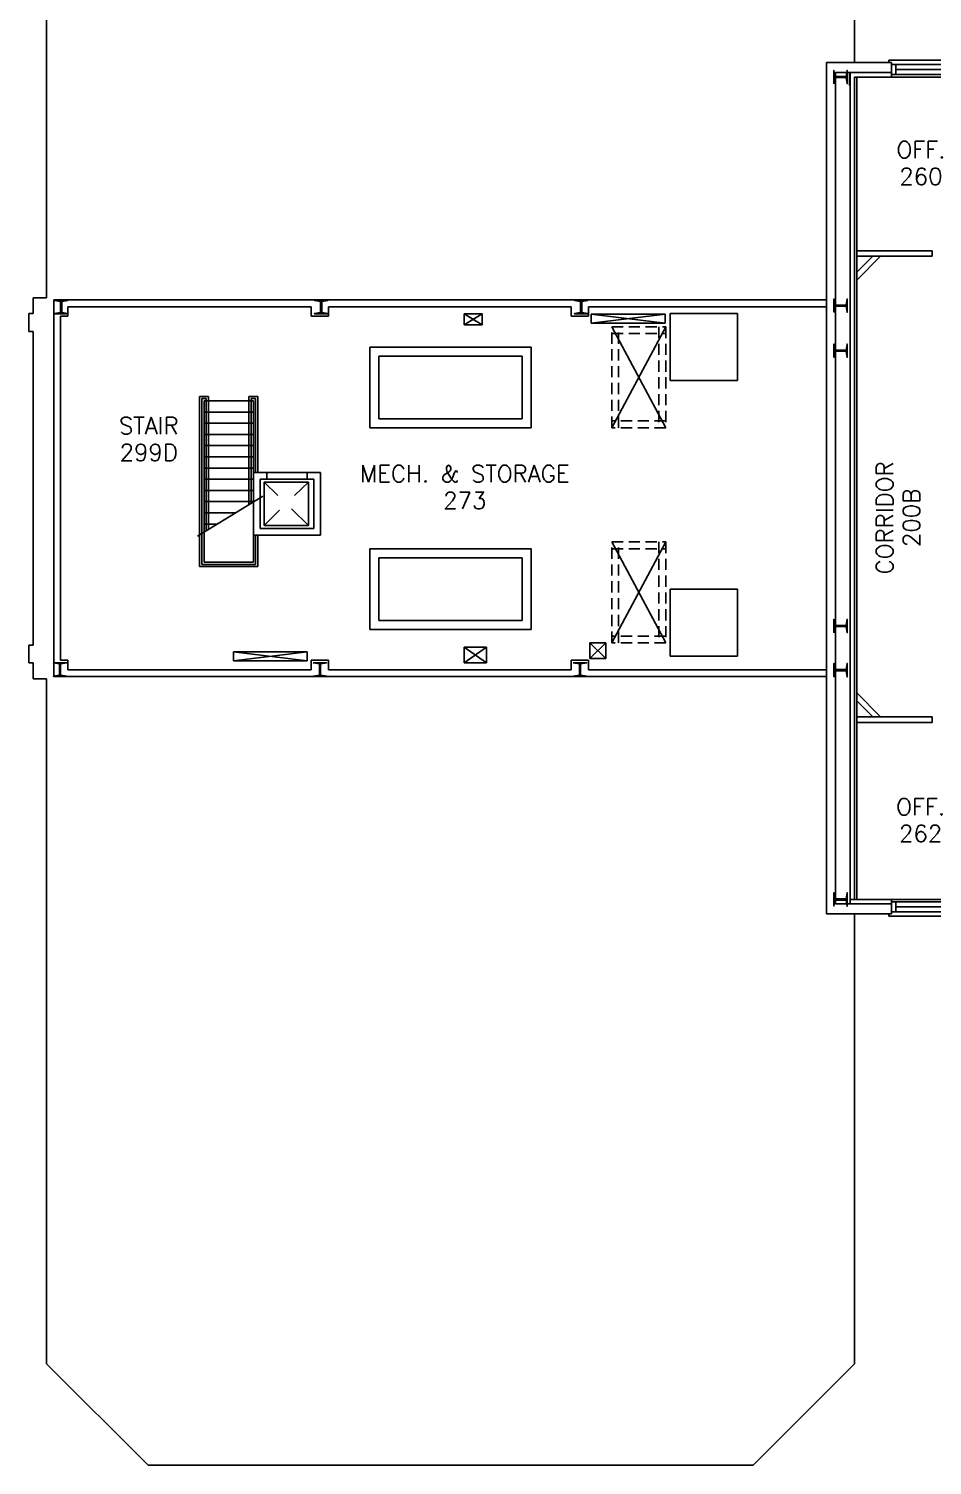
# Model space of a CAD drawing. Extents: x 481 to 2868, y 95 to 2621.
# Drawn here: x 481 to 1288, y 486 to 1768 of the extents above; entities that cross this region are included whole.
import ezdxf
from ezdxf.enums import TextEntityAlignment as Align

# ---------------------------------------------------------------- set-up
doc = ezdxf.new("R2010")
doc.units = 0
doc.header["$LTSCALE"] = 40
doc.header["$MEASUREMENT"] = 0
doc.linetypes.add('HIDDEN', pattern=[0.375, 0.25, -0.125])
for name, color, linetype in [('A-AREA-IDEN', 3, 'CONTINUOUS'), ('A-FLOR-ELTR', 7, 'CONTINUOUS'), ('A-FLOR-STRS', 7, 'CONTINUOUS'), ('A-GLAZ', 2, 'CONTINUOUS'), ('A-STRS-RAIL', 7, 'CONTINUOUS'), ('A-WALL', 2, 'CONTINUOUS'), ('S-COLS', 3, 'CONTINUOUS')]:
    doc.layers.add(name, color=color, linetype=linetype)
doc.styles.add('SIMPLEX', font='simplex', dxfattribs={"height": 23})

# ---------------------------------------------------------------- blocks, each defined once
blk = doc.blocks.new('Q')
at = {"layer": 'A-STRS-RAIL', "style": 'SIMPLEX'}
for tag, p in [('ROOM', (2, 4)), ('NUMBER', (2, -15.1))]:
    blk.add_attdef(tag, text='', height=12, dxfattribs=at).set_placement(p, align=Align.CENTER)
blk = doc.blocks.new('WDO')
at = {"layer": 'A-GLAZ'}
for p, q in [((2681.4, 408.1), (2681.4, 462.1)), ((2683.6, 408.1), (2683.6, 462.1)), ((2692.6, 408.1), (2692.6, 462.1)), ((2696.3, 464.4), (2694.4, 464.4)), ((2696.3, 405.8), (2696.3, 464.4)), ((2683.6, 458.1), (2692.6, 458.1)), ((2688.1, 412.1), (2688.1, 458.1)), ((2683.6, 412.1), (2692.6, 412.1)), ((2694.4, 405.8), (2696.3, 405.8))]:
    blk.add_line(p, q, dxfattribs=at)
at = {"layer": 'A-WALL'}
for p, q in [((2681.4, 462.1), (2694.4, 462.1)), ((2681.4, 408.1), (2694.4, 408.1))]:
    blk.add_line(p, q, dxfattribs=at)

msp = doc.modelspace()

# ---------------------------------------------------------------- linework, layer by layer
at = {"layer": 'A-FLOR-ELTR'}
for p, q in [((691.37411, 1363.43443), (730.99213, 1363.43443)), ((703.6199, 1351.48593), (691.37411, 1363.43443)), ((691.37411, 1324.77824), (691.37411, 1363.43443)), ((718.59382, 1351.33713), (730.99213, 1363.43443)), ((730.99213, 1363.43443), (730.99213, 1324.77824)), ((691.37411, 1324.77824), (705.22755, 1338.29536)), ((730.99213, 1324.77824), (715.87572, 1339.52766)), ((730.99213, 1324.77824), (691.37411, 1324.77824))]:
    msp.add_line(p, q, dxfattribs=at)
at = {"layer": 'A-FLOR-STRS', "color": 7, "linetype": 'CONTINUOUS'}
for p, q in [((637.89123, 1435.96574), (681.89123, 1435.96574)), ((637.89123, 1425.96574), (681.89123, 1425.96574)), ((637.89123, 1415.96574), (681.89123, 1415.96574)), ((637.89123, 1405.96574), (681.89123, 1405.96574)), ((637.89123, 1395.96574), (681.89123, 1395.96574)), ((637.89123, 1385.96574), (681.89123, 1385.96574)), ((637.89123, 1375.96574), (681.89123, 1375.96574)), ((637.89123, 1365.96574), (681.89123, 1365.96574)), ((637.89123, 1355.96574), (681.89123, 1355.96574)), ((637.89123, 1345.96574), (681.89123, 1345.96574)), ((637.89123, 1335.96574), (665.75695, 1335.96574))]:
    msp.add_line(p, q, dxfattribs=at)
at = {"layer": 'A-FLOR-STRS'}
msp.add_line((631.88537, 1315.29933), (690.38674, 1350.99336), dxfattribs=at)
at = {"layer": 'A-STRS-RAIL'}
for p, q in [((633.89123, 1287.96574), (633.89123, 1439.96574)), ((635.89123, 1289.96574), (635.89123, 1437.96574)), ((639.89123, 1320.18403), (639.89123, 1437.96574)), ((641.89123, 1321.40431), (641.89123, 1439.96574)), ((677.89123, 1343.36935), (677.89123, 1439.96574)), ((679.89123, 1344.58962), (679.89123, 1437.96574)), ((683.89123, 1371.96574), (683.89123, 1437.96574)), ((685.89123, 1371.96574), (685.89123, 1439.96574)), ((637.89123, 1291.96574), (637.89123, 1435.96574)), ((681.89123, 1291.96574), (681.89123, 1435.96574)), ((683.89123, 1289.96574), (683.89123, 1315.96574)), ((685.89123, 1287.96574), (685.89123, 1315.96574))]:
    msp.add_line(p, q, dxfattribs=at)
at = {"layer": 'A-STRS-RAIL', "linetype": 'CONTINUOUS'}
for p, q in [((633.89123, 1439.96574), (641.89123, 1439.96574)), ((635.89123, 1437.96574), (639.89123, 1437.96574)), ((677.89123, 1439.96574), (685.89123, 1439.96574)), ((679.89123, 1437.96574), (683.89123, 1437.96574)), ((637.89123, 1325.96574), (649.36727, 1325.96574)), ((633.89123, 1287.96574), (685.89123, 1287.96574)), ((635.89123, 1289.96574), (683.89123, 1289.96574)), ((637.89123, 1291.96574), (681.89123, 1291.96574))]:
    msp.add_line(p, q, dxfattribs=at)
at = {"layer": 'A-WALL'}
for p, q in [((497.39123, 1527.96574), (497.39123, 2139.56086)), ((1218.39123, 1737.96574), (1218.39123, 2139.56086)), ((1193.39123, 1737.96574), (1193.39123, 977.96574)), ((1193.39123, 1737.96574), (1251.39123, 1737.96574)), ((1201.39123, 1728.96574), (1201.39123, 986.96574)), ((1201.39123, 1728.96574), (1251.39123, 1728.96574)), ((1213.89123, 1717.46574), (1213.89123, 1728.96574)), ((1214.39123, 1728.96574), (1214.39123, 986.96574)), ((1218.39123, 1724.96574), (1218.39123, 990.96574)), ((1218.39123, 1724.96574), (1251.39123, 1724.96574)), ((1220.39123, 1724.96574), (1220.39123, 990.96574)), ((1287.78136, 1564.96574), (1220.35488, 1564.96574)), ((1287.78136, 1569.96574), (1220.39123, 1569.96574)), ((1220.39123, 1550.70336), (1234.6536, 1564.96574)), ((1220.39123, 1543.63229), (1241.72467, 1564.96574)), ((1287.78136, 1569.96574), (1287.78136, 1564.96574)), ((497.39123, 1527.96574), (485.39123, 1527.96574)), ((485.39123, 1527.96574), (485.39123, 1513.96574)), ((485.39123, 1513.96574), (481.39123, 1513.96574)), ((481.39123, 1513.96574), (481.39123, 1497.96574)), ((516.24025, 1519.96574), (516.24025, 1511.56502)), ((733.46054, 1511.56502), (733.46054, 1519.96574)), ((749.01154, 1519.96574), (749.01154, 1511.56502)), ((870, 1503.69703), (870, 1513.69703)), ((870, 1513.69703), (886, 1513.69703)), ((886, 1503.69703), (870, 1513.69703)), ((870, 1503.69703), (886, 1513.69703)), ((886, 1513.69703), (886, 1503.69703)), ((965.46054, 1511.56502), (965.46054, 1519.96574)), ((981.01154, 1519.96574), (981.01154, 1511.56502)), ((1049.28914, 1513.25162), (983.28914, 1513.25162)), ((1049.28914, 1505.25162), (983.28914, 1513.25162)), ((1049.28914, 1513.25162), (983.28914, 1505.25162)), ((983.28914, 1513.25162), (983.28914, 1505.25162)), ((1049.28914, 1505.25162), (1049.28914, 1513.25162)), ((1054, 1514), (1114, 1514)), ((1054, 1454), (1054, 1514)), ((1114, 1514), (1114, 1454)), ((516.24025, 1511.56502), (509.89123, 1511.56502)), ((749.01154, 1511.56502), (733.46054, 1511.56502)), ((886, 1503.69703), (870, 1503.69703)), ((981.01154, 1511.56502), (965.46054, 1511.56502)), ((983.28914, 1505.25162), (1049.28914, 1505.25162)), ((1049.89123, 1411.96574), (1001.89123, 1501.96574)), ((1001.89123, 1411.96574), (1049.89123, 1501.96574)), ((481.39123, 1497.96574), (485.39123, 1497.96574)), ((485.39123, 1217.96574), (485.39123, 1497.96574)), ((1114, 1454), (1054, 1454)), ((693.89123, 1365.96574), (693.89123, 1371.96574)), ((729.89123, 1365.96574), (729.89123, 1371.96574)), ((741.89123, 1315.96574), (741.89123, 1371.96574)), ((687.89123, 1321.96574), (687.89123, 1365.96574)), ((735.89123, 1321.96574), (735.89123, 1365.96574)), ((1001.89123, 1219.96574), (1049.89123, 1309.96574)), ((1049.89123, 1219.96574), (1001.89123, 1309.96574)), ((1054, 1268), (1114, 1268)), ((1054, 1208), (1054, 1268)), ((1114, 1268), (1114, 1208)), ((982.31276, 1219.85081), (996.31276, 1219.85081)), ((996.31276, 1205.85081), (982.31276, 1219.85081)), ((982.31276, 1205.85081), (996.31276, 1219.85081)), ((982.31276, 1205.85081), (982.31276, 1219.85081)), ((996.31276, 1219.85081), (996.31276, 1205.85081)), ((481.39123, 1217.96574), (485.39123, 1217.96574)), ((481.39123, 1201.96574), (481.39123, 1217.96574)), ((730, 1212), (664, 1204)), ((730, 1204), (664, 1212)), ((730, 1212), (664, 1212)), ((664, 1212), (664, 1204)), ((730, 1204), (730, 1212)), ((870, 1202), (890, 1216)), ((890, 1202), (870, 1216)), ((870, 1216), (890, 1216)), ((870, 1202), (870, 1216)), ((890, 1216), (890, 1202)), ((996.31276, 1205.85081), (982.31276, 1205.85081)), ((1114, 1208), (1054, 1208)), ((485.39123, 1201.96574), (481.39123, 1201.96574)), ((485.39123, 1187.96574), (485.39123, 1201.96574)), ((516.24025, 1204.36646), (509.89123, 1204.36646)), ((516.24025, 1195.96574), (516.24025, 1204.36646)), ((664, 1204), (730, 1204)), ((749.01154, 1204.36646), (733.46054, 1204.36646)), ((733.46054, 1204.36646), (733.46054, 1195.96574)), ((749.01154, 1195.96574), (749.01154, 1204.36646)), ((890, 1202), (870, 1202)), ((981.01154, 1204.36646), (965.46054, 1204.36646)), ((965.46054, 1204.36646), (965.46054, 1195.96574)), ((981.01154, 1195.96574), (981.01154, 1204.36646)), ((497.39123, 1187.96574), (485.39123, 1187.96574)), ((497.39123, 1187.96574), (497.39123, 576.37062)), ((1220.39123, 1175.29918), (1241.72467, 1153.96574)), ((1220.39123, 1168.22811), (1234.6536, 1153.96574)), ((1287.78136, 1153.96574), (1220.35488, 1153.96574)), ((1287.78136, 1148.96574), (1287.78136, 1153.96574)), ((1287.78136, 1148.96574), (1220.39123, 1148.96574)), ((1214.39123, 990.96574), (1251.39123, 990.96574)), ((1193.39123, 977.96574), (1251.39123, 977.96574)), ((1201.39123, 986.96574), (1251.39123, 986.96574)), ((1218.39123, 977.96574), (1218.39123, 576.37062)), ((587.86962, 485.89223), (497.39123, 576.37062)), ((1127.91284, 485.89223), (1218.39123, 576.37062)), ((857.89123, 485.89223), (587.86962, 485.89223)), ((857.89123, 485.89223), (1127.91284, 485.89223))]:
    msp.add_line(p, q, dxfattribs=at)
at = {"layer": 'A-WALL', "linetype": 'CONTINUOUS'}
for p, q in [((503.89123, 1189.96574), (503.89123, 1525.96574)), ((503.89123, 1525.96574), (1193.39123, 1525.96574)), ((516.24025, 1519.96574), (733.46054, 1519.96574)), ((749.01154, 1519.96574), (965.46054, 1519.96574)), ((981.01154, 1519.96574), (1193.39123, 1519.96574)), ((509.89123, 1204.36646), (509.89123, 1511.56502)), ((785.89123, 1411.96574), (785.89123, 1483.96574)), ((785.89123, 1483.96574), (929.89123, 1483.96574)), ((793.89123, 1419.96574), (793.89123, 1475.96574)), ((793.89123, 1475.96574), (921.89123, 1475.96574)), ((921.89123, 1419.96574), (921.89123, 1475.96574)), ((929.89123, 1411.96574), (929.89123, 1483.96574)), ((785.89123, 1411.96574), (929.89123, 1411.96574)), ((793.89123, 1419.96574), (921.89123, 1419.96574)), ((681.89123, 1371.96574), (681.89123, 1315.96574)), ((681.89123, 1371.96574), (741.89123, 1371.96574)), ((687.89123, 1365.96574), (735.89123, 1365.96574)), ((687.89123, 1321.96574), (735.89123, 1321.96574)), ((681.89123, 1315.96574), (741.89123, 1315.96574)), ((785.89123, 1303.96574), (929.89123, 1303.96574)), ((785.89123, 1231.96574), (785.89123, 1303.96574)), ((793.89123, 1295.96574), (921.89123, 1295.96574)), ((793.89123, 1239.96574), (793.89123, 1295.96574)), ((921.89123, 1239.96574), (921.89123, 1295.96574)), ((929.89123, 1231.96574), (929.89123, 1303.96574)), ((785.89123, 1231.96574), (929.89123, 1231.96574)), ((793.89123, 1239.96574), (921.89123, 1239.96574)), ((516.24025, 1195.96574), (733.46054, 1195.96574)), ((749.01154, 1195.96574), (965.46054, 1195.96574)), ((981.01154, 1195.96574), (1193.39123, 1195.96574)), ((503.89123, 1189.96574), (1193.39123, 1189.96574))]:
    msp.add_line(p, q, dxfattribs=at)
at = {"layer": 'A-WALL', "linetype": 'HIDDEN'}
for p, q in [((1001.89123, 1411.96574), (1001.89123, 1501.96574)), ((1001.89123, 1501.96574), (1049.89123, 1501.96574)), ((1007.89123, 1411.96574), (1007.89123, 1501.96574)), ((1043.89123, 1501.96574), (1043.89123, 1411.96574)), ((1049.89123, 1501.96574), (1049.89123, 1411.96574)), ((1001.89123, 1495.96574), (1049.89123, 1495.96574)), ((1049.89123, 1417.96574), (1001.89123, 1417.96574)), ((1049.89123, 1411.96574), (1001.89123, 1411.96574)), ((1001.89123, 1219.96574), (1001.89123, 1309.96574)), ((1001.89123, 1309.96574), (1049.89123, 1309.96574)), ((1007.89123, 1219.96574), (1007.89123, 1309.96574)), ((1043.89123, 1309.96574), (1043.89123, 1219.96574)), ((1049.89123, 1309.96574), (1049.89123, 1219.96574)), ((1001.89123, 1303.96574), (1049.89123, 1303.96574)), ((1049.89123, 1225.96574), (1001.89123, 1225.96574)), ((1049.89123, 1219.96574), (1001.89123, 1219.96574))]:
    msp.add_line(p, q, dxfattribs=at)
at = {"layer": 'S-COLS'}
for points in [[(1199.89123, 1718.90958), (1199.93927, 1718.90958, 0.3666293647), (1199.98036, 1718.9444), (1200.88543, 1724.37476, -0.3666293647), (1200.92653, 1724.40958), (1210.85593, 1724.40958, -0.3666293647), (1210.89703, 1724.37476), (1211.80209, 1718.9444, 0.3666293647), (1211.84319, 1718.90958), (1211.89123, 1718.90958), (1211.89123, 1730.90958), (1211.84319, 1730.90958, 0.3666293647), (1211.80209, 1730.87476), (1210.89703, 1725.4444, -0.3666293647), (1210.85593, 1725.40958), (1200.92653, 1725.40958, -0.3666293647), (1200.88543, 1725.4444), (1199.98036, 1730.87476, 0.3666293647), (1199.93927, 1730.90958), (1199.89123, 1730.90958)], [(1199.89123, 1514.9649), (1199.93927, 1514.9649, 0.3666293647), (1199.98036, 1514.99971), (1200.88543, 1520.43008, -0.3666293647), (1200.92653, 1520.4649), (1210.85593, 1520.4649, -0.3666293647), (1210.89703, 1520.43008), (1211.80209, 1514.99971, 0.3666293647), (1211.84319, 1514.9649), (1211.89123, 1514.9649), (1211.89123, 1526.9649), (1211.84319, 1526.9649, 0.3666293647), (1211.80209, 1526.93008), (1210.89703, 1521.49971, -0.3666293647), (1210.85593, 1521.4649), (1200.92653, 1521.4649, -0.3666293647), (1200.88543, 1521.49971), (1199.98036, 1526.93008, 0.3666293647), (1199.93927, 1526.9649), (1199.89123, 1526.9649)], [(516.39123, 1513.6876), (516.39123, 1513.73564, 0.3666293647), (516.35641, 1513.77674), (510.92605, 1514.6818, -0.3666293647), (510.89123, 1514.7229), (510.89123, 1524.6523, -0.3666293647), (510.92605, 1524.6934), (516.35641, 1525.59847, 0.3666293647), (516.39123, 1525.63957), (516.39123, 1525.6876), (504.39123, 1525.6876), (504.39123, 1525.63957, 0.3666293647), (504.42605, 1525.59847), (509.85641, 1524.6934, -0.3666293647), (509.89123, 1524.6523), (509.89123, 1514.7229, -0.3666293647), (509.85641, 1514.6818), (504.42605, 1513.77674, 0.3666293647), (504.39123, 1513.73564), (504.39123, 1513.6876)], [(748.39123, 1513.6876), (748.39123, 1513.73564, 0.3666293647), (748.35641, 1513.77674), (742.92605, 1514.6818, -0.3666293647), (742.89123, 1514.7229), (742.89123, 1524.6523, -0.3666293647), (742.92605, 1524.6934), (748.35641, 1525.59847, 0.3666293647), (748.39123, 1525.63957), (748.39123, 1525.6876), (736.39123, 1525.6876), (736.39123, 1525.63957, 0.3666293647), (736.42605, 1525.59847), (741.85641, 1524.6934, -0.3666293647), (741.89123, 1524.6523), (741.89123, 1514.7229, -0.3666293647), (741.85641, 1514.6818), (736.42605, 1513.77674, 0.3666293647), (736.39123, 1513.73564), (736.39123, 1513.6876)], [(980.39123, 1513.6876), (980.39123, 1513.73564, 0.3666293647), (980.35641, 1513.77674), (974.92605, 1514.6818, -0.3666293647), (974.89123, 1514.7229), (974.89123, 1524.6523, -0.3666293647), (974.92605, 1524.6934), (980.35641, 1525.59847, 0.3666293647), (980.39123, 1525.63957), (980.39123, 1525.6876), (968.39123, 1525.6876), (968.39123, 1525.63957, 0.3666293647), (968.42605, 1525.59847), (973.85641, 1524.6934, -0.3666293647), (973.89123, 1524.6523), (973.89123, 1514.7229, -0.3666293647), (973.85641, 1514.6818), (968.42605, 1513.77674, 0.3666293647), (968.39123, 1513.73564), (968.39123, 1513.6876)], [(1199.89123, 1474.67953), (1199.93927, 1474.67953, 0.3666293647), (1199.98036, 1474.71434), (1200.88543, 1480.14471, -0.3666293647), (1200.92653, 1480.17953), (1210.85593, 1480.17953, -0.3666293647), (1210.89703, 1480.14471), (1211.80209, 1474.71434, 0.3666293647), (1211.84319, 1474.67953), (1211.89123, 1474.67953), (1211.89123, 1486.67953), (1211.84319, 1486.67953, 0.3666293647), (1211.80209, 1486.64471), (1210.89703, 1481.21434, -0.3666293647), (1210.85593, 1481.17953), (1200.92653, 1481.17953, -0.3666293647), (1200.88543, 1481.21434), (1199.98036, 1486.64471, 0.3666293647), (1199.93927, 1486.67953), (1199.89123, 1486.67953)], [(1199.89123, 1228.9684), (1199.93927, 1228.9684, 0.3666293647), (1199.98036, 1229.00321), (1200.88543, 1234.43358, -0.3666293647), (1200.92653, 1234.4684), (1210.85593, 1234.4684, -0.3666293647), (1210.89703, 1234.43358), (1211.80209, 1229.00321, 0.3666293647), (1211.84319, 1228.9684), (1211.89123, 1228.9684), (1211.89123, 1240.9684), (1211.84319, 1240.9684, 0.3666293647), (1211.80209, 1240.93358), (1210.89703, 1235.50321, -0.3666293647), (1210.85593, 1235.4684), (1200.92653, 1235.4684, -0.3666293647), (1200.88543, 1235.50321), (1199.98036, 1240.93358, 0.3666293647), (1199.93927, 1240.9684), (1199.89123, 1240.9684)], [(503.39123, 1202.07167), (503.39123, 1202.02364, 0.3666293647), (503.42605, 1201.98254), (508.85641, 1201.07748, -0.3666293647), (508.89123, 1201.03638), (508.89123, 1191.10697, -0.3666293647), (508.85641, 1191.06587), (503.42605, 1190.16081, 0.3666293647), (503.39123, 1190.11971), (503.39123, 1190.07167), (515.39123, 1190.07167), (515.39123, 1190.11971, 0.3666293647), (515.35641, 1190.16081), (509.92605, 1191.06587, -0.3666293647), (509.89123, 1191.10697), (509.89123, 1201.03638, -0.3666293647), (509.92605, 1201.07748), (515.35641, 1201.98254, 0.3666293647), (515.39123, 1202.02364), (515.39123, 1202.07167)], [(735.39123, 1202.07167), (735.39123, 1202.02364, 0.3666293647), (735.42605, 1201.98254), (740.85641, 1201.07748, -0.3666293647), (740.89123, 1201.03638), (740.89123, 1191.10697, -0.3666293647), (740.85641, 1191.06587), (735.42605, 1190.16081, 0.3666293647), (735.39123, 1190.11971), (735.39123, 1190.07167), (747.39123, 1190.07167), (747.39123, 1190.11971, 0.3666293647), (747.35641, 1190.16081), (741.92605, 1191.06587, -0.3666293647), (741.89123, 1191.10697), (741.89123, 1201.03638, -0.3666293647), (741.92605, 1201.07748), (747.35641, 1201.98254, 0.3666293647), (747.39123, 1202.02364), (747.39123, 1202.07167)], [(967.39123, 1202.07167), (967.39123, 1202.02364, 0.3666293647), (967.42605, 1201.98254), (972.85641, 1201.07748, -0.3666293647), (972.89123, 1201.03638), (972.89123, 1191.10697, -0.3666293647), (972.85641, 1191.06587), (967.42605, 1190.16081, 0.3666293647), (967.39123, 1190.11971), (967.39123, 1190.07167), (979.39123, 1190.07167), (979.39123, 1190.11971, 0.3666293647), (979.35641, 1190.16081), (973.92605, 1191.06587, -0.3666293647), (973.89123, 1191.10697), (973.89123, 1201.03638, -0.3666293647), (973.92605, 1201.07748), (979.35641, 1201.98254, 0.3666293647), (979.39123, 1202.02364), (979.39123, 1202.07167)], [(1199.89123, 1189.57167), (1199.93927, 1189.57167, 0.3666293647), (1199.98036, 1189.60649), (1200.88543, 1195.03686, -0.3666293647), (1200.92653, 1195.07167), (1210.85593, 1195.07167, -0.3666293647), (1210.89703, 1195.03686), (1211.80209, 1189.60649, 0.3666293647), (1211.84319, 1189.57167), (1211.89123, 1189.57167), (1211.89123, 1201.57167), (1211.84319, 1201.57167, 0.3666293647), (1211.80209, 1201.53686), (1210.89703, 1196.10649, -0.3666293647), (1210.85593, 1196.07167), (1200.92653, 1196.07167, -0.3666293647), (1200.88543, 1196.10649), (1199.98036, 1201.53686, 0.3666293647), (1199.93927, 1201.57167), (1199.89123, 1201.57167)], [(1199.89123, 984.88645), (1199.93927, 984.88645, 0.3666293647), (1199.98036, 984.92127), (1200.88543, 990.35163, -0.3666293647), (1200.92653, 990.38645), (1210.85593, 990.38645, -0.3666293647), (1210.89703, 990.35163), (1211.80209, 984.92127, 0.3666293647), (1211.84319, 984.88645), (1211.89123, 984.88645), (1211.89123, 996.88645), (1211.84319, 996.88645, 0.3666293647), (1211.80209, 996.85163), (1210.89703, 991.42127, -0.3666293647), (1210.85593, 991.38645), (1200.92653, 991.38645, -0.3666293647), (1200.88543, 991.42127), (1199.98036, 996.85163, 0.3666293647), (1199.93927, 996.88645), (1199.89123, 996.88645)]]:
    msp.add_lwpolyline(points, format="xyb", close=True, dxfattribs=at)

# ---------------------------------------------------------------- block references
at = {"layer": 'A-AREA-IDEN', "xscale": 1.25, "yscale": 1.25, "zscale": 1.25}
for p, values in [((1275.18186, 1647.60907), {'ROOM': 'OFF.', 'NUMBER': '260'}), ((586.01741, 1401.26459), {'ROOM': 'STAIR', 'NUMBER': '299D'}), ((868.04997, 1358.41227), {'ROOM': 'MECH. & STORAGE', 'NUMBER': '273'}), ((1274.89519, 1061.11937), {'ROOM': 'OFF.', 'NUMBER': '262'})]:
    msp.add_blockref('Q', p, dxfattribs=at).add_auto_attribs(values)
at = {"layer": 'A-AREA-IDEN', "xscale": 1.25, "yscale": 1.25, "zscale": 1.25, "rotation": 90}
msp.add_blockref('Q', (1257.82495, 1328.9821), dxfattribs=at).add_auto_attribs({'ROOM': 'CORRIDOR', 'NUMBER': '200B'})
at = {"layer": 'A-GLAZ', "rotation": 90.00000000000163}
msp.add_blockref('WDO', (1713.48197, -956.42549), dxfattribs=at)
at = {"layer": 'A-GLAZ', "xscale": -1, "rotation": 89.99999999999838}
msp.add_blockref('WDO', (1713.48197, 3672.35697), dxfattribs=at)

doc.saveas('drawing.dxf')
